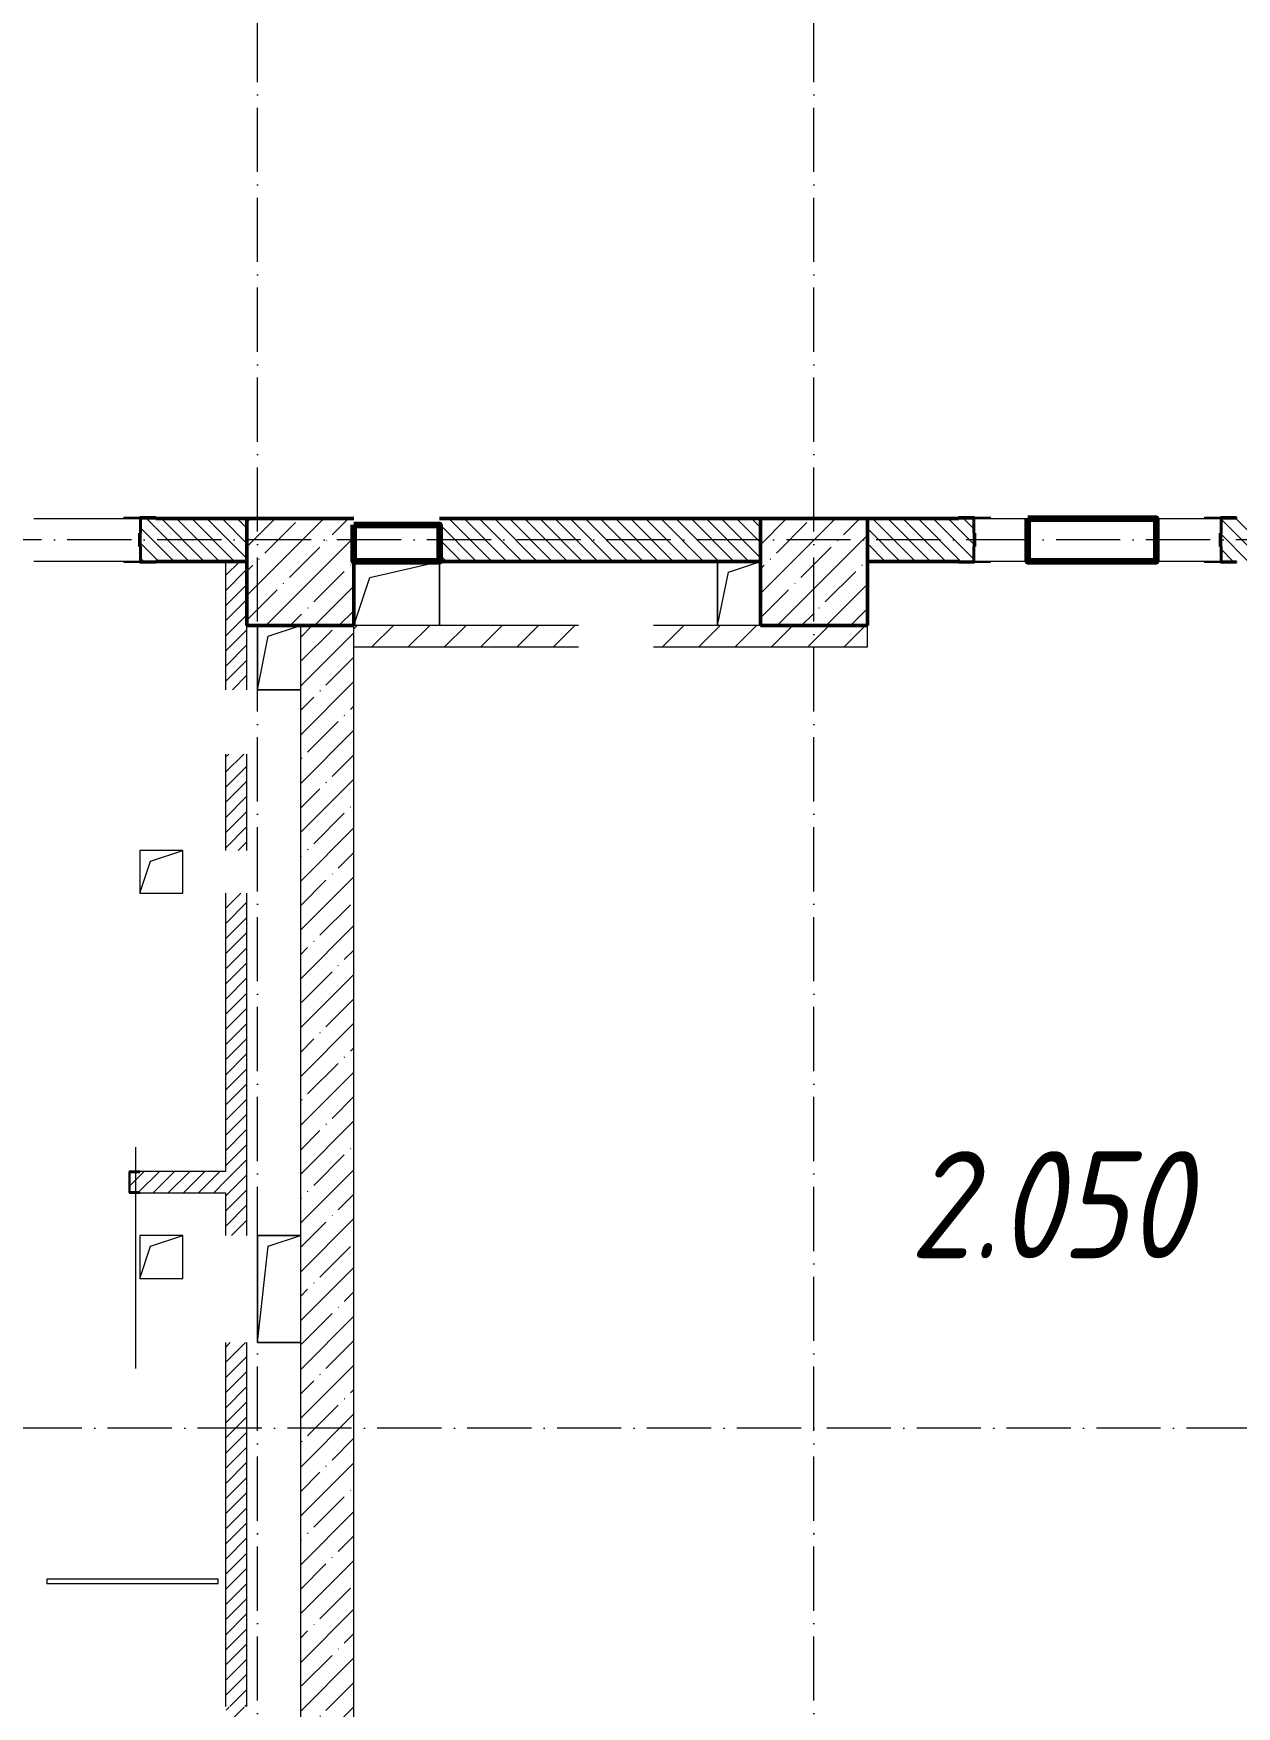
# Model space of a CAD drawing. Header units: millimetres. Extents: x -356862 to 418287, y 0 to 839748.
# Drawn here: x -2189 to 3433, y 459547 to 467363 of the extents above; entities that cross this region are included whole.
import ezdxf

# ---------------------------------------------------------------- set-up
doc = ezdxf.new("R2010")
doc.units = ezdxf.units.MM
doc.linetypes.add('200_ШТРИХ_ш1п0_6_', pattern=[160, 100, -60])
doc.linetypes.add('50_200_ШТРИХ_1Т_ш5_п1_п1_', pattern=[700, 500, -100, 0, -100])
for name, color, linetype, lineweight in [('9.7) Заделка 956 шт', 6, 'Continuous', 158), ('A-FLOR-____-OTLN', 7, 'Continuous', 9), ('A-GENM-____-MCUT', 7, 'Continuous', 25), ('A-GENM-____-OTLN', 7, 'Continuous', 9), ('A-GENM-____-OTLN-1', 7, 'Continuous', 25), ('A-WALL-____-MCUT-1', 7, 'Continuous', 9), ('A-WALL-____-MCUT-2', 7, 'Continuous', 50), ('A-WALL-____-PATT-1', 7, 'Continuous', 9), ('A-WALL-FNSH-MCUT-1', 7, 'Continuous', 9), ('I-WALL-____-OTLN', 7, 'Continuous', 9), ('S-COLS-____-MCUT', 7, 'Continuous', 50), ('S-COLS-____-OTLN', 7, 'Continuous', 9), ('S-GRID-____-OTLN-1', 7, '50_200_ШТРИХ_1Т_ш5_п1_п1_', 9), ('Марки помещений', 7, 'Continuous', 9)]:
    doc.layers.add(name, color=color, linetype=linetype, lineweight=lineweight)
doc.layers.add('A-DETL-GENF-OTLN-4', color=9, linetype='200_ШТРИХ_ш1п0_6_', lineweight=9, true_color=0x808080)
doc.layers.add('A-DETL-GENF-OTLN-5', color=7, linetype='Continuous', lineweight=5, true_color=0xc0c0c0)
doc.styles.add('ISOCPEUR_I_3', font='isocpeui.ttf', dxfattribs={"width": 0.85, "height": 2.2})
pattern_1 = [(135, (-15591.663, 459015.94), (-35.35534, -35.35534), [])]
pattern_2 = [(45, (-15591.663, 459015.94), (-35.35534, 35.35534), [])]

# ---------------------------------------------------------------- blocks, each defined once
blk = doc.blocks.new('BSC_Колонна _Прямоугольная - 500х500-V63-АР1_План отверстий 2 этажа в осях 1-64_А-ГГ')
at = {"layer": 'S-COLS-____-OTLN'}
h = blk.add_hatch(dxfattribs=at)
h.set_pattern_fill('FP_92', color=256, style=0, pattern_type=2)
h.set_pattern_definition([(45, (-14650, -5831.04), (-114.0493, 114.0493), []), (45, (-14535.95, -5831.04), (-114.0493, 114.0493), [201.612, -40.322, 3.353, -36.97])])
h.paths.add_polyline_path([(-250, -250), (250, -250), (250, 250), (-250, 250), (-250, 50)], flags=0)
at = {"layer": 'S-COLS-____-MCUT'}
for p, q in [((250, 250), (-250, 250)), ((-250, 250), (-250, -250)), ((250, -250), (250, 50)), ((-250, -250), (250, -250))]:
    blk.add_line(p, q, dxfattribs=at)
blk = doc.blocks.new('BSC_Колонна _Прямоугольная - 500х500-V129-АР1_План отверстий 2 этажа в осях 1-64_А-ГГ')
at = {"layer": 'S-COLS-____-OTLN'}
h = blk.add_hatch(dxfattribs=at)
h.set_pattern_fill('FP_159', color=256, style=0, pattern_type=2)
h.set_pattern_definition([(45, (-17050, -5831.04), (-114.0493, 114.0493), []), (45, (-16935.95, -5831.04), (-114.0493, 114.0493), [201.612, -40.322, 3.353, -36.97])])
h.paths.add_polyline_path([(-250, -250), (250, -250), (250, 250), (-250, 250)], flags=0)
at = {"layer": 'S-COLS-____-MCUT'}
for p, q in [((250, 250), (-250, 250)), ((-250, 250), (-250, -250)), ((250, -250), (250, 250)), ((-250, -250), (250, -250))]:
    blk.add_line(p, q, dxfattribs=at)
blk = doc.blocks.new('154_Стойка_СКБ_Уголок - СМ-2180_200-28268025-АР1_План отверстий 2 этажа в осях 1-64_А-ГГ')
at = {"layer": 'A-GENM-____-MCUT'}
for p, q in [((125, 156), (125, 81)), ((200, 156), (125, 156)), ((125, 81), (131, 81)), ((131, 81), (131, 150)), ((131, 150), (200, 150)), ((200, 150), (200, 156)), ((131, 19), (125, 19)), ((125, 19), (125, -56)), ((131, -50), (131, 19)), ((125, -56), (200, -56)), ((200, -50), (131, -50)), ((200, -56), (200, -50))]:
    blk.add_line(p, q, dxfattribs=at)
blk = doc.blocks.new('Стойка_Влож_Уголок_Опорный - Уголок-28213941-АР1_План отверстий 2 этажа в осях 1-64_А-ГГ')
at = {"layer": 'A-GENM-____-OTLN'}
for p, q in [((-212, -6), (-212, 0)), ((0, 0), (0, -6)), ((-212, -75), (-212, -6)), ((-212, -6), (-206, -6)), ((-212, -75), (-206, -75)), ((-6, -6), (0, -6)), ((-6, -75), (0, -75)), ((0, -6), (0, -75))]:
    blk.add_line(p, q, dxfattribs=at)
blk = doc.blocks.new('154_Фахверк_СКБ_Швеллер - Тип_100_3960-28331862-АР1_План отверстий 2 этажа в осях 1-64_А-ГГ')
at = {"layer": 'A-GENM-____-MCUT'}
for p, q in [((175, 50), (125, 50)), ((125, 50), (125, -50)), ((128, 47), (175, 47)), ((128, -47), (128, 47)), ((175, 47), (175, 50)), ((125, -50), (175, -50)), ((175, -47), (128, -47)), ((175, -50), (175, -47))]:
    blk.add_line(p, q, dxfattribs=at)
blk = doc.blocks.new('AR_Отверстие прямоугольное _в плите_ - AR_Отверстие прямоугольное _в плите_-30459207-АР1_План отверстий 2 этажа в осях 1-64_А-ГГ')
at = {"layer": 'A-GENM-____-OTLN'}
for p, q in [((100, 100), (-100, 100)), ((-100, 100), (-100, -100)), ((-50, 50), (100, 100)), ((100, -100), (100, 100)), ((-100, -100), (-50, 50)), ((-100, -100), (100, -100))]:
    blk.add_line(p, q, dxfattribs=at)
blk = doc.blocks.new('AR_Отверстие прямоугольное _в плите_ - AR_Отверстие прямоугольное _в плите_-V152-АР1_План отверстий 2 этажа в осях 1-64_А-ГГ')
at = {"layer": 'A-GENM-____-OTLN'}
for p, q in [((100, 250), (-100, 250)), ((-100, 250), (-100, -250)), ((-50, 200), (100, 250)), ((-100, -250), (-50, 200)), ((-100, -250), (100, -250))]:
    blk.add_line(p, q, dxfattribs=at)
blk = doc.blocks.new('AR_Отверстие прямоугольное _в плите_ - AR_Отверстие прямоугольное _в плите_-30512088-АР1_План отверстий 2 этажа в осях 1-64_А-ГГ')
at = {"layer": 'A-GENM-____-OTLN'}
for p, q in [((-100, 150), (-100, -150)), ((-100, -150), (-50, 100)), ((-50, 100), (100, 150)), ((-100, -150), (100, -150))]:
    blk.add_line(p, q, dxfattribs=at)
blk = doc.blocks.new('AR_Отверстие прямоугольное _в плите_ - AR_Отверстие прямоугольное _в плите_-V181-АР1_План отверстий 2 этажа в осях 1-64_А-ГГ')
at = {"layer": 'A-GENM-____-OTLN'}
for p, q in [((-125, 75), (200, 150)), ((200, -150), (200, 150)), ((-200, -150), (-125, 75))]:
    blk.add_line(p, q, dxfattribs=at)
blk = doc.blocks.new('AR_Отверстие прямоугольное _в плите_ - AR_Отверстие прямоугольное _в плите_-V178-АР1_План отверстий 2 этажа в осях 1-64_А-ГГ')
at = {"layer": 'A-GENM-____-OTLN'}
for p, q in [((-100, 150), (-100, -150)), ((-100, -150), (-50, 100)), ((-50, 100), (100, 150))]:
    blk.add_line(p, q, dxfattribs=at)
blk = doc.blocks.new('DET_L_Имитация разреза_ISO2-5 - Влево-29864020-АР1_План отверстий 2 этажа в осях 1-64_А-ГГ')
at = {"layer": 'A-DETL-GENF-OTLN-5'}
blk.add_line((143.1, 0), (1176.9, 0), dxfattribs=at)
blk = doc.blocks.new('2этаж')
at = {"layer": 'S-GRID-____-OTLN-1', "color": 251, "ltscale": 0.6, "true_color": 0x636466}
for p, q in [((-1141.7, 454533.3), (-1141.7, 508896.9)), ((1458.3, 454533.3), (1458.3, 508896.9)), ((74727.1, 464997), (-20260.4, 464997)), ((88359, 460847), (-20260.4, 460847))]:
    blk.add_line(p, q, dxfattribs=at)

msp = doc.modelspace()

# ---------------------------------------------------------------- hatches: boundary and pattern name
at = {"layer": 'A-WALL-____-PATT-1'}
h = msp.add_hatch(dxfattribs=at)
h.set_pattern_fill('FP_6', color=256, style=0, pattern_type=2)
h.set_pattern_definition(pattern_1)
h.paths.add_polyline_path([(-1191.6634, 464896.983), (-1191.6634, 465096.983), (-1685.6634, 465096.983), (-1685.6634, 465027.983), (-1691.6634, 465027.983), (-1691.6634, 464965.983), (-1685.6634, 464965.983), (-1685.6634, 464896.983), (-1465.6387, 464896.983)], flags=0)
h.paths.add_polyline_path([(-3516.6634, 464896.983), (-2847.6634, 464896.983), (-2847.6634, 464965.983), (-2841.6634, 464965.983), (-2841.6634, 465027.983), (-2847.6634, 465027.983), (-2847.6634, 465096.983), (-3585.6634, 465096.983), (-3585.6634, 465027.983), (-3591.6634, 465027.983), (-3591.6634, 464965.983), (-3585.6634, 464965.983), (-3585.6634, 464896.983)], flags=0)
h.paths.add_polyline_path([(-4691.6634, 464896.983), (-4597.6634, 464896.983), (-4597.6634, 464965.983), (-4591.6634, 464965.983), (-4591.6634, 465027.983), (-4597.6634, 465027.983), (-4597.6634, 465096.983), (-4691.6634, 465096.983), (-4691.6634, 464911.8135)], flags=0)
h = msp.add_hatch(dxfattribs=at)
h.set_pattern_fill('FP_6', color=256, style=0, pattern_type=2)
h.set_pattern_definition(pattern_1)
h.paths.add_polyline_path([(1208.3366, 464896.983), (1208.3366, 465096.983), (-291.6634, 465096.983), (-291.6634, 464896.983), (301.8256, 464896.983)], flags=0)
h = msp.add_hatch(dxfattribs=at)
h.set_pattern_fill('FP_6', color=256, style=0, pattern_type=2)
h.set_pattern_definition(pattern_1)
h.paths.add_polyline_path([(4208.3366, 464896.983), (4208.3366, 465096.983), (3364.3366, 465096.983), (3364.3366, 465027.983), (3358.3366, 465027.983), (3358.3366, 464965.983), (3364.3366, 464965.983), (3364.3366, 464896.983), (3836.7542, 464896.983)], flags=0)
h.paths.add_polyline_path([(2202.3366, 464896.983), (2202.3366, 464965.983), (2208.3366, 464965.983), (2208.3366, 465027.983), (2202.3366, 465027.983), (2202.3366, 465096.983), (1708.3366, 465096.983), (1708.3366, 464896.983), (2133.3366, 464896.983)], flags=0)
h = msp.add_hatch(dxfattribs=at)
h.set_pattern_fill('FP_5', color=256, style=0, pattern_type=2)
h.set_pattern_definition(pattern_2)
h.paths.add_polyline_path([(-1291.6634, 457346.983), (-1191.6634, 457346.983), (-1191.6634, 459496.983), (-1194.6634, 459496.983), (-1194.6634, 459543.983), (-1288.6634, 459543.983), (-1288.6634, 459496.983), (-1291.6634, 459496.983), (-1291.6634, 457596.983)], flags=0)
h.paths.add_polyline_path([(-1191.6634, 459546.983), (-1191.6634, 461246.983), (-1291.6634, 461246.983), (-1291.6634, 459546.983), (-1194.6634, 459546.983)], flags=0)
h.paths.add_polyline_path([(-1191.6634, 461746.983), (-1191.6634, 463346.983), (-1291.6634, 463346.983), (-1291.6634, 461746.983), (-1287.3155, 461746.983)], flags=0)
h.paths.add_polyline_path([(-1237.4261, 463546.983), (-1191.6634, 463546.983), (-1191.6634, 463996.983), (-1291.6634, 463996.983), (-1291.6634, 463546.983), (-1239.0318, 463546.983)], flags=0)
h.paths.add_polyline_path([(-1191.6634, 464296.983), (-1191.6634, 464896.983), (-1291.6634, 464896.983), (-1291.6634, 464296.983), (-1212.0024, 464296.983)], flags=0)
h = msp.add_hatch(dxfattribs=at)
h.set_pattern_fill('FP_25', color=256, style=0, pattern_type=2)
h.set_pattern_definition([(45, (-15591.66, 459015.94), (-114.0493, 114.0493), []), (45, (-15477.61, 459015.94), (-114.0493, 114.0493), [201.612, -40.322, 3.353, -36.97])])
h.paths.add_polyline_path([(-941.6634, 457596.983), (-691.6634, 457596.983), (-691.6634, 464596.983), (-941.6634, 464596.983), (-941.6634, 458031.8615)], flags=0)
h = msp.add_hatch(dxfattribs=at)
h.set_pattern_fill('FP_4', color=256, style=0, pattern_type=2)
h.set_pattern_definition([(45, (-15591.66, 459015.94), (-84.8528, 84.8528), [])])
h.paths.add_polyline_path([(1208.3366, 464496.983), (1708.3366, 464496.983), (1708.3366, 464596.983), (708.3366, 464596.983), (708.3366, 464496.983)], flags=0)
h.paths.add_polyline_path([(-691.6634, 464496.983), (358.3366, 464496.983), (358.3366, 464596.983), (-691.6634, 464596.983)], flags=0)
h = msp.add_hatch(dxfattribs=at)
h.set_pattern_fill('FP_5', color=256, style=0, pattern_type=2)
h.set_pattern_definition(pattern_2)
h.paths.add_polyline_path([(-1291.6634, 461946.983), (-1291.6634, 462046.983), (-1691.6634, 462046.983), (-1691.6634, 462043.983), (-1738.6634, 462043.983), (-1738.6634, 461949.983), (-1691.6634, 461949.983), (-1691.6634, 461946.983), (-1465.6387, 461946.983)], flags=0)

# ---------------------------------------------------------------- linework, layer by layer
at = {"layer": '9.7) Заделка 956 шт'}
for points in [[(2458.3366, 465096.983), (3058.3366, 465096.983), (3058.3366, 464896.983), (2458.3366, 464896.983)], [(-691.6634, 465068.0539), (-291.6634, 465068.0539), (-291.6634, 464896.983), (-691.6634, 464896.983)]]:
    msp.add_lwpolyline(points, close=True, dxfattribs=at)
at = {"layer": 'A-FLOR-____-OTLN'}
for p, q in [((-291.6634, 464896.983), (-291.6634, 464596.983)), ((1008.3366, 464596.983), (1008.3366, 464896.983)), ((-1141.6634, 464296.983), (-1141.6634, 464596.983)), ((-941.6634, 464296.983), (-1141.6634, 464296.983)), ((-1141.6634, 461746.983), (-941.6634, 461746.983)), ((-1141.6634, 461246.983), (-1141.6634, 461746.983)), ((-941.6634, 461246.983), (-1141.6634, 461246.983))]:
    msp.add_line(p, q, dxfattribs=at)
at = {"layer": 'A-WALL-____-MCUT-1'}
for p, q in [((-941.6634, 464596.983), (-941.6634, 457596.983)), ((-691.6634, 457596.983), (-691.6634, 464596.983))]:
    msp.add_line(p, q, dxfattribs=at)
at = {"layer": 'A-WALL-____-MCUT-2'}
for p, q in [((-1191.6634, 465096.983), (-1616.6634, 465096.983)), ((1208.3366, 465096.983), (-291.6634, 465096.983)), ((2133.3366, 465096.983), (1708.3366, 465096.983)), ((-1691.6634, 465027.983), (-1691.6634, 464965.983)), ((2208.3366, 464965.983), (2208.3366, 465027.983)), ((3358.3366, 465027.983), (3358.3366, 464965.983)), ((-1616.6634, 464896.983), (-1191.6634, 464896.983)), ((-291.6634, 464896.983), (1208.3366, 464896.983)), ((1708.3366, 464896.983), (2133.3366, 464896.983))]:
    msp.add_line(p, q, dxfattribs=at)
at = {"layer": 'A-WALL-FNSH-MCUT-1'}
for p, q in [((-1291.6634, 464896.983), (-1291.6634, 464296.983)), ((-1191.6634, 464296.983), (-1191.6634, 464596.983)), ((358.3366, 464596.983), (-691.6634, 464596.983)), ((1208.3366, 464596.983), (708.3366, 464596.983)), ((1708.3366, 464496.983), (1708.3366, 464596.983)), ((-691.6634, 464496.983), (358.3366, 464496.983)), ((708.3366, 464496.983), (1708.3366, 464496.983)), ((-1291.6634, 463996.983), (-1291.6634, 463546.983)), ((-1191.6634, 463546.983), (-1191.6634, 463996.983)), ((-1291.6634, 463346.983), (-1291.6634, 462046.983)), ((-1191.6634, 461746.983), (-1191.6634, 463346.983)), ((-1291.6634, 462046.983), (-1691.6634, 462046.983)), ((-1691.6634, 461946.983), (-1291.6634, 461946.983)), ((-1291.6634, 461946.983), (-1291.6634, 461746.983)), ((-1291.6634, 461246.983), (-1291.6634, 459546.983)), ((-1191.6634, 459546.983), (-1191.6634, 461246.983)), ((-1326.6634, 460141.983), (-2126.6634, 460141.983)), ((-2126.6634, 460141.983), (-2126.6634, 460121.983)), ((-2126.6634, 460121.983), (-1326.6634, 460121.983)), ((-1326.6634, 460121.983), (-1326.6634, 460141.983))]:
    msp.add_line(p, q, dxfattribs=at)
at = {"layer": 'I-WALL-____-OTLN'}
for p, q in [((-2186.6634, 465096.983), (-1691.6634, 465096.983)), ((2208.3366, 465096.983), (2458.3366, 465096.983)), ((3058.3366, 465096.983), (3358.3366, 465096.983)), ((-1691.6634, 464896.983), (-2186.6634, 464896.983)), ((2458.3366, 464896.983), (2208.3366, 464896.983)), ((3358.3366, 464896.983), (3058.3366, 464896.983))]:
    msp.add_line(p, q, dxfattribs=at)
at = {"layer": 'S-GRID-____-OTLN-1', "color": 251, "ltscale": 0.6, "true_color": 0x636466}
for p, q in [((-1141.6634, 454533.3346), (-1141.6634, 508896.9006)), ((-1141.6634, 454533.3346), (-1141.6634, 508896.9006)), ((1458.3366, 454533.3346), (1458.3366, 508896.9006)), ((1458.3366, 454533.3346), (1458.3366, 508896.9006)), ((74727.1239, 464996.983), (-20260.4336, 464996.983)), ((74727.1239, 464996.983), (-20260.4336, 464996.983)), ((88358.9537, 460846.983), (-20260.4336, 460846.983)), ((88358.9537, 460846.983), (-20260.4336, 460846.983))]:
    msp.add_line(p, q, dxfattribs=at)

# ---------------------------------------------------------------- block references
at = {"color": 18, "true_color": 0x000000}
msp.add_blockref('2этаж', (0, 0), dxfattribs=at)
at = {"layer": 'A-DETL-GENF-OTLN-4', "rotation": 270.0000000000005}
msp.add_blockref('DET_L_Имитация разреза_ISO2-5 - Влево-29864020-АР1_План отверстий 2 этажа в осях 1-64_А-ГГ', (-1712.7384, 462302.8558), dxfattribs=at)
at = {"layer": 'A-GENM-____-OTLN'}
for p, rotation in [((-1691.6634, 464890.983), 269.9999999999995), ((2208.3366, 465102.983), 89.99999999999955), ((3358.3366, 464890.983), 269.9999999999995)]:
    msp.add_blockref('Стойка_Влож_Уголок_Опорный - Уголок-28213941-АР1_План отверстий 2 этажа в осях 1-64_А-ГГ', p, dxfattribs=dict(at, rotation=rotation))
for name, p in [('AR_Отверстие прямоугольное _в плите_ - AR_Отверстие прямоугольное _в плите_-V181-АР1_План отверстий 2 этажа в осях 1-64_А-ГГ', (-491.6634, 464746.983)), ('AR_Отверстие прямоугольное _в плите_ - AR_Отверстие прямоугольное _в плите_-V178-АР1_План отверстий 2 этажа в осях 1-64_А-ГГ', (1108.3366, 464746.983)), ('AR_Отверстие прямоугольное _в плите_ - AR_Отверстие прямоугольное _в плите_-30512088-АР1_План отверстий 2 этажа в осях 1-64_А-ГГ', (-1041.6634, 464446.983)), ('AR_Отверстие прямоугольное _в плите_ - AR_Отверстие прямоугольное _в плите_-30459207-АР1_План отверстий 2 этажа в осях 1-64_А-ГГ', (-1591.6634, 463446.983)), ('AR_Отверстие прямоугольное _в плите_ - AR_Отверстие прямоугольное _в плите_-30459207-АР1_План отверстий 2 этажа в осях 1-64_А-ГГ', (-1591.6634, 461646.983)), ('AR_Отверстие прямоугольное _в плите_ - AR_Отверстие прямоугольное _в плите_-V152-АР1_План отверстий 2 этажа в осях 1-64_А-ГГ', (-1041.6634, 461496.983))]:
    msp.add_blockref(name, p, dxfattribs=at)
at = {"layer": 'A-GENM-____-OTLN-1'}
for name, p in [('154_Стойка_СКБ_Уголок - СМ-2180_200-28268025-АР1_План отверстий 2 этажа в осях 1-64_А-ГГ', (-1816.6634, 464946.983)), ('154_Стойка_СКБ_Уголок - СМ-2180_200-28268025-АР1_План отверстий 2 этажа в осях 1-64_А-ГГ', (3233.3366, 464946.983)), ('154_Фахверк_СКБ_Швеллер - Тип_100_3960-28331862-АР1_План отверстий 2 этажа в осях 1-64_А-ГГ', (-1866.6634, 461996.983))]:
    msp.add_blockref(name, p, dxfattribs=at)
at = {"layer": 'A-GENM-____-OTLN-1', "rotation": 180}
msp.add_blockref('154_Стойка_СКБ_Уголок - СМ-2180_200-28268025-АР1_План отверстий 2 этажа в осях 1-64_А-ГГ', (2333.3366, 465046.983), dxfattribs=at)
at = {"layer": 'S-COLS-____-OTLN'}
for name, p in [('BSC_Колонна _Прямоугольная - 500х500-V63-АР1_План отверстий 2 этажа в осях 1-64_А-ГГ', (-941.6634, 464846.983)), ('BSC_Колонна _Прямоугольная - 500х500-V129-АР1_План отверстий 2 этажа в осях 1-64_А-ГГ', (1458.3366, 464846.983))]:
    msp.add_blockref(name, p, dxfattribs=at)

# ---------------------------------------------------------------- texts
at = {"layer": 'Марки помещений', "insert": (1905.1318, 462141.5542), "char_height": 500, "width": 785.65375, "attachment_point": 1, "style": 'ISOCPEUR_I_3'}
msp.add_mtext('2.050', dxfattribs=at)

doc.saveas('drawing.dxf')
